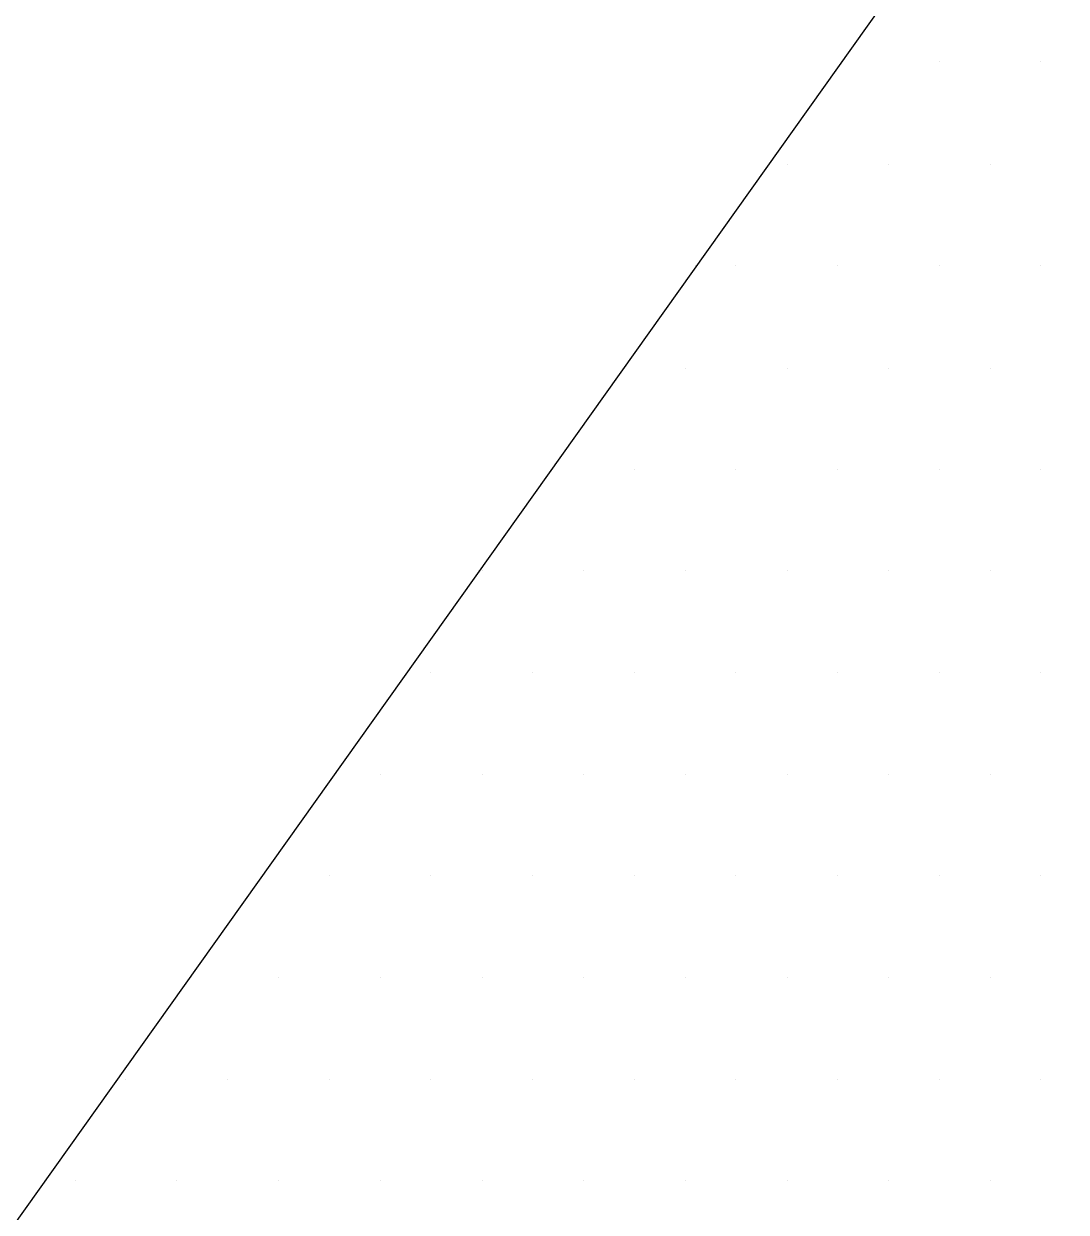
# Paper-space layout 'Layout1' of a CAD drawing. Extents: x -43 to 2298, y -18 to 768.
# Drawn here: x 1411.298 to 1412.238, y 70.119 to 71.192 of the extents above; entities that cross this region are included whole.
import ezdxf

# ---------------------------------------------------------------- set-up
doc = ezdxf.new("R2010")
doc.units = 0
doc.header["$LTSCALE"] = 2
doc.linetypes.add('CACHEX2', pattern=[0.75, 0.5, -0.25])
doc.layers.add('CARTOUCHE', color=7, linetype='Continuous')
doc.layers.add('LOGO', color=7, linetype='Continuous')

# ---------------------------------------------------------------- blocks, each defined once
blk = doc.blocks.new('A$C715108E3')
at = {"layer": 'LOGO', "color": 131}
for p, q in [((-20.7041, -13.8809), (-20.7041, -13.8809)), ((-20.6153, -13.8809), (-20.6153, -13.8809)), ((-20.524, -13.8809), (-20.524, -13.8809)), ((-20.7697, -13.9735), (-20.7697, -13.9735)), ((-20.7528, -13.9735), (-20.7528, -13.9735)), ((-20.6616, -13.9735), (-20.6616, -13.9735)), ((-20.5695, -13.9735), (-20.5695, -13.9735)), ((-20.8351, -14.065), (-20.8351, -14.065)), ((-20.7993, -14.065), (-20.7993, -14.065)), ((-20.7073, -14.065), (-20.7073, -14.065)), ((-20.6153, -14.065), (-20.6153, -14.065)), ((-20.524, -14.065), (-20.524, -14.065)), ((-20.9003, -14.1574), (-20.9003, -14.1574)), ((-20.8448, -14.1574), (-20.8448, -14.1574)), ((-20.7528, -14.1574), (-20.7528, -14.1574)), ((-20.6616, -14.1574), (-20.6616, -14.1574)), ((-20.5695, -14.1574), (-20.5695, -14.1574)), ((-20.9655, -14.2488), (-20.9655, -14.2488)), ((-20.8904, -14.2488), (-20.8904, -14.2488)), ((-20.7993, -14.2488), (-20.7993, -14.2488)), ((-20.7073, -14.2488), (-20.7073, -14.2488)), ((-20.6153, -14.2488), (-20.6153, -14.2488)), ((-20.524, -14.2488), (-20.524, -14.2488)), ((-21.0309, -14.3401), (-21.0309, -14.3401)), ((-21.0281, -14.3401), (-21.0281, -14.3401)), ((-20.9367, -14.3401), (-20.9367, -14.3401)), ((-20.8448, -14.3401), (-20.8448, -14.3401)), ((-20.7528, -14.3401), (-20.7528, -14.3401)), ((-20.6616, -14.3401), (-20.6616, -14.3401)), ((-20.5695, -14.3401), (-20.5695, -14.3401)), ((-21.096, -14.4325), (-21.096, -14.4325)), ((-21.0742, -14.4325), (-21.0742, -14.4325)), ((-20.9824, -14.4325), (-20.9824, -14.4325)), ((-20.8904, -14.4325), (-20.8904, -14.4325)), ((-20.7993, -14.4325), (-20.7993, -14.4325)), ((-20.7073, -14.4325), (-20.7073, -14.4325)), ((-20.6153, -14.4325), (-20.6153, -14.4325)), ((-20.524, -14.4325), (-20.524, -14.4325)), ((-21.1612, -14.5238), (-21.1612, -14.5238)), ((-21.12, -14.5238), (-21.12, -14.5238)), ((-21.0281, -14.5238), (-21.0281, -14.5238)), ((-20.9367, -14.5238), (-20.9367, -14.5238)), ((-20.8448, -14.5238), (-20.8448, -14.5238)), ((-20.7528, -14.5238), (-20.7528, -14.5238)), ((-20.6616, -14.5238), (-20.6616, -14.5238)), ((-20.5695, -14.5238), (-20.5695, -14.5238)), ((-21.2268, -14.6152), (-21.2268, -14.6152)), ((-21.1661, -14.6152), (-21.1661, -14.6152)), ((-21.0742, -14.6152), (-21.0742, -14.6152)), ((-20.9824, -14.6152), (-20.9824, -14.6152)), ((-20.8904, -14.6152), (-20.8904, -14.6152)), ((-20.7993, -14.6152), (-20.7993, -14.6152)), ((-20.7073, -14.6152), (-20.7073, -14.6152)), ((-20.6153, -14.6152), (-20.6153, -14.6152)), ((-20.524, -14.6152), (-20.524, -14.6152)), ((-21.292, -14.7076), (-21.292, -14.7076)), ((-21.2118, -14.7076), (-21.2118, -14.7076)), ((-21.12, -14.7076), (-21.12, -14.7076)), ((-21.0281, -14.7076), (-21.0281, -14.7076)), ((-20.9367, -14.7076), (-20.9367, -14.7076)), ((-20.8448, -14.7076), (-20.8448, -14.7076)), ((-20.7528, -14.7076), (-20.7528, -14.7076)), ((-20.6616, -14.7076), (-20.6616, -14.7076)), ((-20.5695, -14.7076), (-20.5695, -14.7076)), ((-21.3572, -14.7991), (-21.3572, -14.7991)), ((-21.3494, -14.7991), (-21.3494, -14.7991)), ((-21.2575, -14.7991), (-21.2575, -14.7991)), ((-21.1661, -14.7991), (-21.1661, -14.7991)), ((-21.0742, -14.7991), (-21.0742, -14.7991)), ((-20.9824, -14.7991), (-20.9824, -14.7991)), ((-20.8904, -14.7991), (-20.8904, -14.7991)), ((-20.7993, -14.7991), (-20.7993, -14.7991)), ((-20.7073, -14.7991), (-20.7073, -14.7991)), ((-20.6153, -14.7991), (-20.6153, -14.7991)), ((-20.524, -14.7991), (-20.524, -14.7991)), ((-21.4228, -14.8905), (-21.4228, -14.8905)), ((-21.3951, -14.8905), (-21.3951, -14.8905)), ((-21.3038, -14.8905), (-21.3038, -14.8905)), ((-21.2118, -14.8905), (-21.2118, -14.8905)), ((-21.12, -14.8905), (-21.12, -14.8905)), ((-21.0281, -14.8905), (-21.0281, -14.8905)), ((-20.9367, -14.8905), (-20.9367, -14.8905)), ((-20.8448, -14.8905), (-20.8448, -14.8905)), ((-20.7528, -14.8905), (-20.7528, -14.8905)), ((-20.6616, -14.8905), (-20.6616, -14.8905)), ((-20.5695, -14.8905), (-20.5695, -14.8905))]:
    blk.add_line(p, q, dxfattribs=at)
blk.add_lwpolyline([(-20.3358, -5.3705), (-20.5244, -6.0493), (-18.8268, -9.8581), (-21.759, -9.5491), (-21.8471, -10.1027), (-21.9097, -10.8565), (-21.9352, -11.1957), (-19.0429, -11.5482), (-21.5982, -15.1374), (-21.3595, -15.879), (-21.1447, -16.5576), (-21.0193, -16.9601), (-20.5289, -16.3696), (-17.1333, -11.706), (-13.6302, -12.0681), (-14.8375, -14.0161), (-16.6359, -13.7897), (-17.73, -15.3364), (-16.5602, -15.6374), (-17.0758, -16.8949), (-15.2018, -17.1211), (-14.4102, -15.977)], dxfattribs=at)
blk = doc.blocks.new('A$C581E6685')
at = {"layer": 'LOGO', "color": 32, "linetype": 'CACHEX2', "ltscale": 1.5}
blk.add_ellipse((-38.0538, 23.8138), major_axis=(-19.0311, -3.534), ratio=0.590567, dxfattribs=at)
at = {"layer": 'LOGO', "color": 32}
blk.add_ellipse((-37.6144, 23.8499), major_axis=(-13.5768, -4.2839), ratio=0.791971, dxfattribs=at)
at = {"layer": 'CARTOUCHE'}
blk.add_blockref('A$C715108E3', (-31.6739, 36.3189), dxfattribs=at)

psp = doc.layouts.get("Layout1")

# ---------------------------------------------------------------- block references
at = {"layer": 'LOGO'}
psp.add_blockref('A$C581E6685', (1464.4133, 48.7195), dxfattribs=at)

doc.saveas('drawing.dxf')
